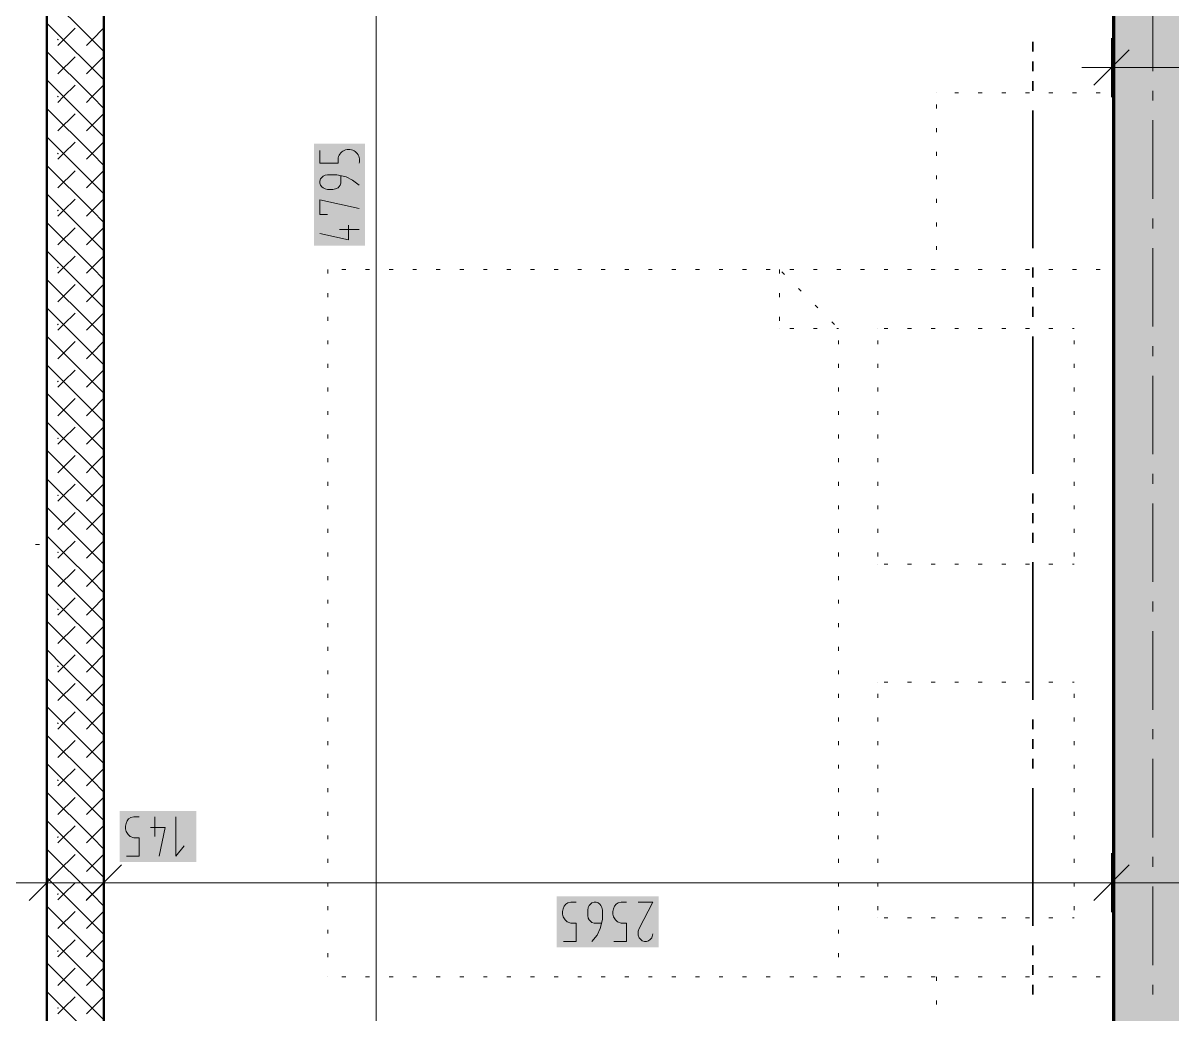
# Model space of a CAD drawing. Header units: millimetres. Extents: x 0 to 594, y 0 to 420.
# Drawn here: x 385.96 to 415.94, y 148.68 to 174.54 of the extents above; entities that cross this region are included whole.
import ezdxf

# ---------------------------------------------------------------- set-up
doc = ezdxf.new("R2010")
doc.units = ezdxf.units.MM
doc.header["$LTSCALE"] = 8
for name, color, linetype in [('PDF_Koty delkove', 7, 'Continuous'), ('PDF_Nabytek', 7, 'Continuous'), ('PDF_Osy hlavni', 7, 'Continuous'), ('PDF_Pozarni useky', 7, 'Continuous'), ('PDF_Pricky zdene', 7, 'Continuous'), ('PDF_Steny obvodove nosne', 7, 'Continuous')]:
    doc.layers.add(name, color=color, linetype=linetype)

msp = doc.modelspace()

# ---------------------------------------------------------------- linework, layer by layer
at = {"layer": 'PDF_Koty delkove', "lineweight": 18}
for points in [[(395.175, 141.969), (395.175, 173.41), (395.175, 182.733), (395.175, 191.118), (395.175, 192.604), (395.175, 222.995), (395.175, 225.762), (395.175, 228.325)], [(414.361, 174.142), (414.361, 173.373), (414.361, 172.604)], [(414.822, 173.834), (413.899, 172.912)], [(414.361, 173.373), (413.592, 173.373)], [(545.764, 173.373), (530.717, 173.373), (514.707, 173.373), (503.945, 173.373), (501.177, 173.373), (481.087, 173.373), (459.665, 173.373), (456.898, 173.373), (436.142, 173.373), (416.513, 173.373), (414.361, 173.373)], [(394.729, 170.305), (394.558, 170.442), (394.387, 170.525), (394.148, 170.579), (393.908, 170.579), (393.84, 170.565), (393.789, 170.538), (393.755, 170.511), (393.72, 170.47), (393.704, 170.415), (393.704, 170.36), (393.72, 170.305), (393.755, 170.264), (393.789, 170.237), (393.84, 170.209), (393.908, 170.195), (394.045, 170.195), (394.113, 170.209), (394.182, 170.237), (394.233, 170.305), (394.25, 170.36), (394.25, 170.552)], [(393.908, 169.538), (393.704, 169.538), (393.704, 169.922), (394.729, 169.703)], [(394.455, 169.265), (394.455, 168.881), (393.704, 169.046)], [(394.729, 169.155), (394.216, 169.155)], [(388.659, 152.8), (388.987, 152.8), (388.987, 153.278), (388.85, 153.278), (388.755, 153.313), (388.7, 153.364), (388.646, 153.449), (388.632, 153.517), (388.632, 153.585), (388.646, 153.654), (388.673, 153.722), (388.714, 153.773), (388.768, 153.808), (388.85, 153.825), (388.987, 153.825)], [(389.398, 153.825), (389.398, 153.313)], [(389.946, 153.825), (389.946, 152.8), (390.164, 153.073)], [(389.289, 153.551), (389.672, 153.551), (389.507, 152.8)], [(386.583, 152.88), (386.583, 152.111), (386.583, 151.343)], [(388.07, 152.88), (388.07, 152.111), (388.07, 151.343)], [(414.361, 152.88), (414.361, 152.111), (414.361, 151.343)], [(387.045, 152.573), (386.122, 151.65)], [(388.531, 152.573), (387.608, 151.65)], [(414.822, 152.573), (413.899, 151.65)], [(416.513, 152.111), (415.268, 152.111), (414.361, 152.111), (388.07, 152.111), (386.583, 152.111), (351.939, 152.111), (349.786, 152.111), (315.141, 152.111), (313.655, 152.111), (287.364, 152.111), (285.212, 152.111)], [(400.065, 150.574), (400.393, 150.574), (400.393, 151.051), (400.256, 151.051), (400.161, 151.086), (400.106, 151.138), (400.052, 151.223), (400.038, 151.29), (400.038, 151.359), (400.052, 151.428), (400.079, 151.495), (400.12, 151.547), (400.174, 151.581), (400.256, 151.599), (400.393, 151.599)], [(401.05, 151.051), (400.859, 151.051), (400.804, 151.069), (400.763, 151.103), (400.736, 151.138), (400.709, 151.188), (400.695, 151.256), (400.695, 151.393), (400.709, 151.461), (400.736, 151.513), (400.763, 151.547), (400.804, 151.581), (400.859, 151.599), (400.913, 151.599), (400.968, 151.581), (401.009, 151.547), (401.036, 151.513), (401.064, 151.461), (401.078, 151.393), (401.078, 151.154), (401.023, 150.915), (400.941, 150.744), (400.804, 150.574)], [(401.366, 151.223), (401.352, 151.29), (401.352, 151.359), (401.366, 151.428), (401.393, 151.495), (401.434, 151.547), (401.488, 151.581), (401.57, 151.599), (401.707, 151.599)], [(402.009, 151.599), (402.392, 151.599), (402.036, 150.915), (402.009, 150.847), (402.009, 150.744), (402.036, 150.676), (402.077, 150.625), (402.118, 150.59), (402.173, 150.574), (402.227, 150.574), (402.282, 150.59), (402.323, 150.625), (402.364, 150.676), (402.392, 150.778)], [(401.379, 150.574), (401.707, 150.574), (401.707, 151.051), (401.57, 151.051), (401.475, 151.086), (401.42, 151.138), (401.366, 151.223)]]:
    msp.add_lwpolyline(points, dxfattribs=at)
msp.add_lwpolyline([(393.704, 171.209), (393.704, 170.88), (394.182, 170.88), (394.182, 171.017, -1.034054), (394.729, 170.88)], format="xyb", dxfattribs=at)
at = {"layer": 'PDF_Koty delkove', "color": 7, "lineweight": 18, "true_color": 0xffffff, "transparency": 33554559}
for points in [[(394.883, 168.727), (394.883, 171.389), (393.55, 168.727), (393.55, 171.389)], [(390.483, 153.979), (388.478, 153.979), (390.483, 152.646), (388.478, 152.646)], [(402.546, 151.753), (399.884, 151.753), (402.546, 150.42), (399.884, 150.42)]]:
    msp.add_solid(points, dxfattribs=at)
at = {"layer": 'PDF_Nabytek', "lineweight": 13}
for points in [[(409.799, 172.719), (409.799, 172.719)], [(409.799, 172.719), (409.799, 172.719)], [(410.374, 172.719), (410.271, 172.719)], [(410.989, 172.719), (410.886, 172.719)], [(411.604, 172.719), (411.501, 172.719)], [(412.219, 172.719), (412.116, 172.719)], [(412.834, 172.719), (412.731, 172.719)], [(413.449, 172.719), (413.346, 172.719)], [(414.064, 172.719), (413.961, 172.719)], [(414.412, 172.719), (414.412, 172.719)], [(414.412, 172.719), (414.412, 172.719)], [(409.799, 172.307), (409.799, 172.409)], [(414.412, 172.307), (414.412, 172.409)], [(409.799, 171.692), (409.799, 171.794)], [(414.412, 171.692), (414.412, 171.794)], [(409.799, 171.077), (409.799, 171.179)], [(414.412, 171.077), (414.412, 171.179)], [(409.799, 170.462), (409.799, 170.564)], [(414.412, 170.462), (414.412, 170.564)], [(409.799, 169.847), (409.799, 169.949)], [(414.412, 169.847), (414.412, 169.949)], [(409.799, 169.232), (409.799, 169.334)], [(414.412, 169.232), (414.412, 169.334)], [(409.799, 168.617), (409.799, 168.719)], [(414.412, 168.617), (414.412, 168.719)], [(393.912, 168.107), (393.912, 168.107)], [(393.912, 168.107), (393.912, 168.107)], [(393.912, 168.002), (393.912, 168.104)], [(394.384, 168.107), (394.282, 168.107)], [(394.999, 168.107), (394.897, 168.107)], [(395.614, 168.107), (395.512, 168.107)], [(396.229, 168.107), (396.127, 168.107)], [(396.844, 168.107), (396.742, 168.107)], [(397.459, 168.107), (397.357, 168.107)], [(398.074, 168.107), (397.972, 168.107)], [(398.689, 168.107), (398.587, 168.107)], [(399.304, 168.107), (399.202, 168.107)], [(399.919, 168.107), (399.817, 168.107)], [(400.534, 168.107), (400.432, 168.107)], [(401.149, 168.107), (401.047, 168.107)], [(401.764, 168.107), (401.662, 168.107)], [(402.379, 168.107), (402.277, 168.107)], [(402.994, 168.107), (402.892, 168.107)], [(403.609, 168.107), (403.507, 168.107)], [(404.224, 168.107), (404.122, 168.107)], [(404.839, 168.107), (404.737, 168.107)], [(405.454, 168.107), (405.352, 168.107)], [(405.699, 168.107), (405.699, 168.107)], [(405.699, 168.107), (405.699, 168.107)], [(405.699, 168.002), (405.699, 168.104)], [(405.83, 167.976), (405.757, 168.049)], [(406.069, 168.107), (405.967, 168.107)], [(406.684, 168.107), (406.582, 168.107)], [(407.299, 168.107), (407.197, 168.107)], [(407.914, 168.107), (407.812, 168.107)], [(408.529, 168.107), (408.427, 168.107)], [(409.144, 168.107), (409.042, 168.107)], [(409.759, 168.107), (409.656, 168.107)], [(409.799, 168.107), (409.799, 168.107)], [(410.374, 168.107), (410.271, 168.107)], [(410.989, 168.107), (410.886, 168.107)], [(411.604, 168.107), (411.501, 168.107)], [(412.219, 168.107), (412.116, 168.107)], [(412.834, 168.107), (412.731, 168.107)], [(413.449, 168.107), (413.346, 168.107)], [(414.064, 168.107), (413.961, 168.107)], [(414.412, 168.107), (414.412, 168.107)], [(414.412, 168.107), (414.412, 168.107)], [(414.412, 168.107), (414.412, 168.107)], [(414.412, 168.002), (414.412, 168.104)], [(406.265, 167.541), (406.192, 167.614)], [(393.912, 167.387), (393.912, 167.489)], [(405.699, 167.387), (405.699, 167.489)], [(414.412, 167.387), (414.412, 167.489)], [(406.7, 167.106), (406.627, 167.179)], [(393.912, 166.772), (393.912, 166.874)], [(405.699, 166.772), (405.699, 166.874)], [(407.134, 166.672), (407.062, 166.744)], [(414.412, 166.772), (414.412, 166.874)], [(405.699, 166.569), (405.699, 166.569)], [(405.699, 166.569), (405.699, 166.569)], [(406.069, 166.569), (405.967, 166.569)], [(406.684, 166.569), (406.582, 166.569)], [(407.237, 166.569), (407.197, 166.569)], [(407.237, 166.569), (407.237, 166.569)], [(407.237, 166.569), (407.237, 166.569)], [(407.237, 166.569), (407.237, 166.569)], [(408.262, 166.569), (408.262, 166.569)], [(408.262, 166.569), (408.262, 166.569)], [(408.529, 166.569), (408.427, 166.569)], [(409.144, 166.569), (409.042, 166.569)], [(409.759, 166.569), (409.656, 166.569)], [(410.374, 166.569), (410.271, 166.569)], [(410.989, 166.569), (410.886, 166.569)], [(411.604, 166.569), (411.501, 166.569)], [(412.219, 166.569), (412.116, 166.569)], [(412.834, 166.569), (412.731, 166.569)], [(413.387, 166.569), (413.346, 166.569)], [(413.387, 166.569), (413.387, 166.569)], [(393.912, 166.157), (393.912, 166.259)], [(407.237, 166.157), (407.237, 166.259)], [(408.262, 166.157), (408.262, 166.259)], [(413.387, 166.157), (413.387, 166.259)], [(414.412, 166.157), (414.412, 166.259)], [(393.912, 165.542), (393.912, 165.644)], [(407.237, 165.542), (407.237, 165.644)], [(408.262, 165.542), (408.262, 165.644)], [(413.387, 165.542), (413.387, 165.644)], [(414.412, 165.542), (414.412, 165.644)], [(393.912, 164.927), (393.912, 165.029)], [(407.237, 164.927), (407.237, 165.029)], [(408.262, 164.927), (408.262, 165.029)], [(413.387, 164.927), (413.387, 165.029)], [(414.412, 164.927), (414.412, 165.029)], [(393.912, 164.312), (393.912, 164.414)], [(407.237, 164.312), (407.237, 164.414)], [(408.262, 164.312), (408.262, 164.414)], [(413.387, 164.312), (413.387, 164.414)], [(414.412, 164.312), (414.412, 164.414)], [(393.912, 163.697), (393.912, 163.799)], [(407.237, 163.697), (407.237, 163.799)], [(408.262, 163.697), (408.262, 163.799)], [(413.387, 163.697), (413.387, 163.799)], [(414.412, 163.697), (414.412, 163.799)], [(393.912, 163.082), (393.912, 163.184)], [(407.237, 163.082), (407.237, 163.184)], [(408.262, 163.082), (408.262, 163.184)], [(413.387, 163.082), (413.387, 163.184)], [(414.412, 163.082), (414.412, 163.184)], [(393.912, 162.467), (393.912, 162.569)], [(407.237, 162.467), (407.237, 162.569)], [(408.262, 162.467), (408.262, 162.569)], [(413.387, 162.467), (413.387, 162.569)], [(414.412, 162.467), (414.412, 162.569)], [(393.912, 161.852), (393.912, 161.954)], [(407.237, 161.852), (407.237, 161.954)], [(408.262, 161.852), (408.262, 161.954)], [(413.387, 161.852), (413.387, 161.954)], [(414.412, 161.852), (414.412, 161.954)], [(393.912, 161.237), (393.912, 161.339)], [(407.237, 161.237), (407.237, 161.339)], [(408.262, 161.237), (408.262, 161.339)], [(413.387, 161.237), (413.387, 161.339)], [(414.412, 161.237), (414.412, 161.339)], [(386.389, 160.932), (386.287, 160.932)], [(386.583, 160.932), (386.583, 160.932)], [(386.583, 160.932), (386.583, 160.932)], [(386.583, 160.622), (386.583, 160.724)], [(393.912, 160.622), (393.912, 160.724)], [(407.237, 160.622), (407.237, 160.724)], [(408.262, 160.622), (408.262, 160.724)], [(413.387, 160.622), (413.387, 160.724)], [(414.412, 160.622), (414.412, 160.724)], [(408.262, 160.419), (408.262, 160.419)], [(408.262, 160.419), (408.262, 160.419)], [(408.529, 160.419), (408.427, 160.419)], [(409.144, 160.419), (409.042, 160.419)], [(409.759, 160.419), (409.656, 160.419)], [(410.374, 160.419), (410.271, 160.419)], [(410.989, 160.419), (410.886, 160.419)], [(411.604, 160.419), (411.501, 160.419)], [(412.219, 160.419), (412.116, 160.419)], [(412.834, 160.419), (412.731, 160.419)], [(413.387, 160.419), (413.346, 160.419)], [(413.387, 160.419), (413.387, 160.419)], [(413.387, 160.419), (413.387, 160.419)], [(386.583, 160.007), (386.583, 160.109)], [(393.912, 160.007), (393.912, 160.109)], [(407.237, 160.007), (407.237, 160.109)], [(414.412, 160.007), (414.412, 160.109)], [(386.583, 159.392), (386.583, 159.494)], [(393.912, 159.392), (393.912, 159.494)], [(407.237, 159.392), (407.237, 159.494)], [(414.412, 159.392), (414.412, 159.494)], [(386.583, 158.777), (386.583, 158.879)], [(393.912, 158.777), (393.912, 158.879)], [(407.237, 158.777), (407.237, 158.879)], [(414.412, 158.777), (414.412, 158.879)], [(386.583, 158.162), (386.583, 158.264)], [(393.912, 158.162), (393.912, 158.264)], [(407.237, 158.162), (407.237, 158.264)], [(414.412, 158.162), (414.412, 158.264)], [(386.583, 157.547), (386.583, 157.649)], [(393.912, 157.547), (393.912, 157.649)], [(407.237, 157.547), (407.237, 157.649)], [(414.412, 157.547), (414.412, 157.649)], [(408.262, 157.344), (408.262, 157.344)], [(408.262, 157.344), (408.262, 157.344)], [(408.529, 157.344), (408.427, 157.344)], [(409.144, 157.344), (409.042, 157.344)], [(409.759, 157.344), (409.656, 157.344)], [(410.374, 157.344), (410.271, 157.344)], [(410.989, 157.344), (410.886, 157.344)], [(411.604, 157.344), (411.501, 157.344)], [(412.219, 157.344), (412.116, 157.344)], [(412.834, 157.344), (412.731, 157.344)], [(413.387, 157.344), (413.346, 157.344)], [(413.387, 157.344), (413.387, 157.344)], [(413.387, 157.344), (413.387, 157.344)], [(386.583, 156.932), (386.583, 157.034)], [(393.912, 156.932), (393.912, 157.034)], [(407.237, 156.932), (407.237, 157.034)], [(408.262, 156.932), (408.262, 157.034)], [(413.387, 156.932), (413.387, 157.034)], [(414.412, 156.932), (414.412, 157.034)], [(386.583, 156.317), (386.583, 156.419)], [(393.912, 156.317), (393.912, 156.419)], [(407.237, 156.317), (407.237, 156.419)], [(408.262, 156.317), (408.262, 156.419)], [(413.387, 156.317), (413.387, 156.419)], [(414.412, 156.317), (414.412, 156.419)], [(386.583, 155.702), (386.583, 155.804)], [(393.912, 155.702), (393.912, 155.804)], [(407.237, 155.702), (407.237, 155.804)], [(408.262, 155.702), (408.262, 155.804)], [(413.387, 155.702), (413.387, 155.804)], [(414.412, 155.702), (414.412, 155.804)], [(386.583, 155.087), (386.583, 155.189)], [(393.912, 155.087), (393.912, 155.189)], [(407.237, 155.087), (407.237, 155.189)], [(408.262, 155.087), (408.262, 155.189)], [(413.387, 155.087), (413.387, 155.189)], [(414.412, 155.087), (414.412, 155.189)], [(386.583, 154.472), (386.583, 154.574)], [(393.912, 154.472), (393.912, 154.574)], [(407.237, 154.472), (407.237, 154.574)], [(408.262, 154.472), (408.262, 154.574)], [(413.387, 154.472), (413.387, 154.574)], [(414.412, 154.472), (414.412, 154.574)], [(386.583, 153.857), (386.583, 153.959)], [(393.912, 153.857), (393.912, 153.959)], [(407.237, 153.857), (407.237, 153.959)], [(408.262, 153.857), (408.262, 153.959)], [(413.387, 153.857), (413.387, 153.959)], [(414.412, 153.857), (414.412, 153.959)], [(386.583, 153.242), (386.583, 153.344)], [(393.912, 153.242), (393.912, 153.344)], [(407.237, 153.242), (407.237, 153.344)], [(408.262, 153.242), (408.262, 153.344)], [(413.387, 153.242), (413.387, 153.344)], [(414.412, 153.242), (414.412, 153.344)], [(386.583, 152.627), (386.583, 152.729)], [(393.912, 152.627), (393.912, 152.729)], [(407.237, 152.627), (407.237, 152.729)], [(408.262, 152.627), (408.262, 152.729)], [(413.387, 152.627), (413.387, 152.729)], [(414.412, 152.627), (414.412, 152.729)], [(386.583, 152.012), (386.583, 152.114)], [(393.912, 152.012), (393.912, 152.114)], [(407.237, 152.012), (407.237, 152.114)], [(408.262, 152.012), (408.262, 152.114)], [(413.387, 152.012), (413.387, 152.114)], [(414.412, 152.012), (414.412, 152.114)], [(386.583, 151.397), (386.583, 151.499)], [(393.912, 151.397), (393.912, 151.499)], [(407.237, 151.397), (407.237, 151.499)], [(408.262, 151.397), (408.262, 151.499)], [(413.387, 151.397), (413.387, 151.499)], [(414.412, 151.397), (414.412, 151.499)], [(408.262, 151.194), (408.262, 151.194)], [(408.262, 151.194), (408.262, 151.194)], [(408.529, 151.194), (408.427, 151.194)], [(409.144, 151.194), (409.042, 151.194)], [(409.759, 151.194), (409.656, 151.194)], [(410.374, 151.194), (410.271, 151.194)], [(410.989, 151.194), (410.886, 151.194)], [(411.604, 151.194), (411.501, 151.194)], [(412.219, 151.194), (412.116, 151.194)], [(412.834, 151.194), (412.731, 151.194)], [(413.387, 151.194), (413.346, 151.194)], [(413.387, 151.194), (413.387, 151.194)], [(413.387, 151.194), (413.387, 151.194)], [(386.583, 150.782), (386.583, 150.884)], [(393.912, 150.782), (393.912, 150.884)], [(407.237, 150.782), (407.237, 150.884)], [(414.412, 150.782), (414.412, 150.884)], [(386.583, 150.167), (386.583, 150.269)], [(393.912, 150.167), (393.912, 150.269)], [(407.237, 150.167), (407.237, 150.269)], [(414.412, 150.167), (414.412, 150.269)], [(386.583, 149.552), (386.583, 149.654)], [(393.912, 149.657), (393.912, 149.657)], [(393.912, 149.657), (393.912, 149.657)], [(394.384, 149.657), (394.282, 149.657)], [(394.999, 149.657), (394.897, 149.657)], [(395.614, 149.657), (395.512, 149.657)], [(396.229, 149.657), (396.127, 149.657)], [(396.844, 149.657), (396.742, 149.657)], [(397.459, 149.657), (397.357, 149.657)], [(398.074, 149.657), (397.972, 149.657)], [(398.689, 149.657), (398.587, 149.657)], [(399.304, 149.657), (399.202, 149.657)], [(399.919, 149.657), (399.817, 149.657)], [(400.534, 149.657), (400.432, 149.657)], [(401.149, 149.657), (401.047, 149.657)], [(401.764, 149.657), (401.662, 149.657)], [(402.379, 149.657), (402.277, 149.657)], [(402.994, 149.657), (402.892, 149.657)], [(403.609, 149.657), (403.507, 149.657)], [(404.224, 149.657), (404.122, 149.657)], [(404.839, 149.657), (404.737, 149.657)], [(405.454, 149.657), (405.352, 149.657)], [(406.069, 149.657), (405.967, 149.657)], [(406.684, 149.657), (406.582, 149.657)], [(407.299, 149.657), (407.197, 149.657)], [(407.237, 149.657), (407.237, 149.657)], [(407.914, 149.657), (407.812, 149.657)], [(408.529, 149.657), (408.427, 149.657)], [(409.144, 149.657), (409.042, 149.657)], [(409.759, 149.657), (409.656, 149.657)], [(409.799, 149.657), (409.799, 149.657)], [(409.799, 149.552), (409.799, 149.654)], [(410.374, 149.657), (410.271, 149.657)], [(410.989, 149.657), (410.886, 149.657)], [(411.604, 149.657), (411.501, 149.657)], [(412.219, 149.657), (412.116, 149.657)], [(412.834, 149.657), (412.731, 149.657)], [(413.449, 149.657), (413.346, 149.657)], [(414.064, 149.657), (413.961, 149.657)], [(414.412, 149.657), (414.412, 149.657)], [(414.412, 149.657), (414.412, 149.657)], [(414.412, 149.657), (414.412, 149.657)], [(414.412, 149.552), (414.412, 149.654)], [(386.583, 148.937), (386.583, 149.039)], [(409.799, 148.937), (409.799, 149.039)], [(414.412, 148.937), (414.412, 149.039)]]:
    msp.add_lwpolyline(points, dxfattribs=at)
at = {"layer": 'PDF_Osy hlavni', "lineweight": 18}
for points in [[(415.437, 173.28), (415.437, 175.33)], [(415.437, 172.512), (415.437, 172.768)], [(415.437, 169.949), (415.437, 171.999)], [(415.437, 169.181), (415.437, 169.437)], [(415.437, 166.618), (415.437, 168.668)], [(415.437, 165.849), (415.437, 166.106)], [(415.437, 163.287), (415.437, 165.337)], [(415.437, 162.518), (415.437, 162.774)], [(415.437, 159.956), (415.437, 162.006)], [(415.437, 159.187), (415.437, 159.443)], [(415.437, 156.624), (415.437, 158.674)], [(415.437, 155.856), (415.437, 156.112)], [(415.437, 153.293), (415.437, 155.343)], [(415.437, 152.524), (415.437, 152.781)], [(415.437, 149.962), (415.437, 152.012)], [(415.437, 149.193), (415.437, 149.449)]]:
    msp.add_lwpolyline(points, dxfattribs=at)
at = {"layer": 'PDF_Pozarni useky', "lineweight": 35}
for points in [[(412.311, 173.793), (412.311, 174.049)], [(412.311, 173.28), (412.311, 173.537)], [(412.311, 172.768), (412.311, 173.024)], [(412.311, 168.668), (412.311, 172.255)], [(412.311, 167.899), (412.311, 168.156)], [(412.311, 167.387), (412.311, 167.643)], [(412.311, 166.874), (412.311, 167.131)], [(412.311, 162.774), (412.311, 166.362)], [(412.311, 162.006), (412.311, 162.262)], [(412.311, 161.493), (412.311, 161.749)], [(412.311, 160.981), (412.311, 161.237)], [(412.311, 156.881), (412.311, 160.468)], [(412.311, 156.112), (412.311, 156.368)], [(412.311, 155.599), (412.311, 155.856)], [(412.311, 155.087), (412.311, 155.343)], [(412.311, 150.987), (412.311, 154.574)], [(412.311, 150.218), (412.311, 150.474)], [(412.311, 149.706), (412.311, 149.962)], [(412.311, 149.193), (412.311, 149.449)]]:
    msp.add_lwpolyline(points, dxfattribs=at)
at = {"layer": 'PDF_Pricky zdene', "lineweight": 50}
msp.add_lwpolyline([(388.07, 141.969), (388.07, 191.118), (386.583, 191.118), (386.583, 141.969), (386.583, 141.816), (388.07, 141.816)], dxfattribs=at)
at = {"layer": 'PDF_Pricky zdene', "lineweight": 9}
for points in [[(387.762, 174.103), (386.583, 175.282)], [(387.019, 174.103), (386.583, 174.538)], [(387.019, 174.103), (387.316, 174.4)], [(387.762, 174.103), (388.059, 174.4)], [(386.87, 173.954), (387.019, 174.103)], [(387.762, 173.36), (387.019, 174.103)], [(387.613, 173.954), (387.762, 174.103)], [(388.07, 173.795), (387.762, 174.103)], [(387.762, 172.617), (386.583, 173.795)], [(386.87, 173.211), (387.316, 173.657)], [(387.762, 173.36), (388.059, 173.657)], [(387.613, 173.211), (387.762, 173.36)], [(388.07, 173.052), (387.762, 173.36)], [(387.019, 172.617), (386.583, 173.052)], [(387.019, 172.617), (387.316, 172.914)], [(387.762, 172.617), (388.059, 172.914)], [(386.87, 172.468), (387.019, 172.617)], [(387.762, 171.874), (387.019, 172.617)], [(387.613, 172.468), (387.762, 172.617)], [(388.07, 172.309), (387.762, 172.617)], [(387.762, 171.13), (386.583, 172.309)], [(386.87, 171.725), (387.316, 172.171)], [(387.762, 171.874), (388.059, 172.171)], [(388.07, 171.566), (387.762, 171.874), (387.613, 171.725)], [(387.019, 171.13), (386.583, 171.566)], [(387.019, 171.13), (387.316, 171.428)], [(387.762, 171.13), (388.059, 171.428)], [(386.87, 170.982), (387.019, 171.13)], [(387.762, 170.387), (387.019, 171.13)], [(387.613, 170.982), (387.762, 171.13)], [(388.07, 170.823), (387.762, 171.13)], [(387.762, 169.644), (386.583, 170.823)], [(386.87, 170.239), (387.316, 170.685)], [(387.613, 170.239), (387.762, 170.387), (388.059, 170.685)], [(388.07, 170.08), (387.762, 170.387)], [(387.019, 169.644), (386.583, 170.08)], [(387.019, 169.644), (387.316, 169.941)], [(387.762, 169.644), (388.059, 169.941)], [(386.87, 169.496), (387.019, 169.644)], [(387.762, 168.901), (387.019, 169.644)], [(387.613, 169.496), (387.762, 169.644)], [(388.07, 169.337), (387.762, 169.644)], [(387.762, 168.158), (386.583, 169.337)], [(386.87, 168.752), (387.316, 169.198)], [(387.613, 168.752), (387.762, 168.901), (388.059, 169.198)], [(388.07, 168.594), (387.762, 168.901)], [(387.019, 168.158), (386.583, 168.594)], [(387.019, 168.158), (387.316, 168.455)], [(387.762, 168.158), (388.059, 168.455)], [(386.87, 168.009), (387.019, 168.158)], [(387.762, 167.415), (387.019, 168.158)], [(387.613, 168.009), (387.762, 168.158)], [(388.07, 167.85), (387.762, 168.158)], [(388.059, 166.969), (387.762, 166.672), (386.583, 167.85)], [(386.87, 167.266), (387.316, 167.712)], [(388.07, 167.107), (387.762, 167.415), (388.059, 167.712)], [(387.613, 167.266), (387.762, 167.415)], [(387.019, 166.672), (386.583, 167.107)], [(386.87, 166.523), (387.019, 166.672), (387.316, 166.969)], [(387.762, 165.929), (387.019, 166.672)], [(387.613, 166.523), (387.762, 166.672)], [(388.07, 166.364), (387.762, 166.672)], [(388.07, 164.878), (387.762, 165.185), (386.583, 166.364)], [(386.87, 165.78), (387.316, 166.226)], [(388.07, 165.621), (387.762, 165.929), (388.059, 166.226)], [(387.613, 165.78), (387.762, 165.929)], [(387.019, 165.185), (386.583, 165.621)], [(386.87, 165.037), (387.019, 165.185), (387.316, 165.483)], [(387.613, 165.037), (387.762, 165.185), (388.059, 165.483)], [(388.059, 164.74), (387.762, 164.442), (387.019, 165.185)], [(388.07, 163.392), (387.762, 163.699), (386.583, 164.878)], [(386.87, 164.294), (387.316, 164.74)], [(388.07, 164.135), (387.762, 164.442), (387.613, 164.294)], [(387.762, 162.956), (387.019, 163.699), (386.583, 164.135)], [(386.87, 163.551), (387.019, 163.699), (387.316, 163.996)], [(387.613, 163.551), (387.762, 163.699), (388.059, 163.996)], [(388.07, 161.905), (387.762, 162.213), (386.583, 163.392)], [(386.87, 162.807), (387.316, 163.253)], [(387.762, 162.956), (388.059, 163.253)], [(387.613, 162.807), (387.762, 162.956)], [(388.07, 162.649), (387.762, 162.956)], [(387.762, 161.47), (387.019, 162.213), (386.583, 162.649)], [(386.87, 162.064), (387.019, 162.213), (387.316, 162.51)], [(387.613, 162.064), (387.762, 162.213), (388.059, 162.51)], [(388.07, 160.419), (387.762, 160.727), (386.583, 161.905)], [(386.87, 161.321), (387.316, 161.767)], [(387.762, 161.47), (388.059, 161.767)], [(387.613, 161.321), (387.762, 161.47)], [(388.07, 161.162), (387.762, 161.47)], [(387.762, 159.984), (387.019, 160.727), (386.583, 161.162)], [(386.87, 160.578), (387.019, 160.727), (387.316, 161.024)], [(387.613, 160.578), (387.762, 160.727), (388.059, 161.024)], [(388.07, 158.933), (387.762, 159.241), (386.583, 160.419)], [(386.87, 159.835), (387.316, 160.281)], [(387.762, 159.984), (388.059, 160.281)], [(388.07, 159.676), (387.762, 159.984), (387.613, 159.835)], [(387.762, 158.497), (387.019, 159.241), (386.583, 159.676)], [(386.87, 159.092), (387.019, 159.241), (387.316, 159.538)], [(387.613, 159.092), (387.762, 159.241), (388.059, 159.538)], [(388.07, 157.447), (387.762, 157.754), (386.583, 158.933)], [(386.87, 158.349), (387.316, 158.795)], [(387.762, 158.497), (388.059, 158.795)], [(387.613, 158.349), (387.762, 158.497)], [(388.07, 158.19), (387.762, 158.497)], [(387.762, 157.011), (387.019, 157.754), (386.583, 158.19)], [(386.87, 157.606), (387.019, 157.754), (387.316, 158.052)], [(387.613, 157.606), (387.762, 157.754), (388.059, 158.052)], [(388.07, 155.961), (387.762, 156.268), (386.583, 157.447)], [(386.87, 156.863), (387.316, 157.308)], [(387.762, 157.011), (388.059, 157.308)], [(388.07, 156.704), (387.762, 157.011), (387.613, 156.863)], [(387.762, 155.525), (387.019, 156.268), (386.583, 156.704)], [(386.87, 156.119), (387.019, 156.268), (387.316, 156.565)], [(387.613, 156.119), (387.762, 156.268), (388.059, 156.565)], [(388.07, 154.474), (387.762, 154.782), (386.583, 155.961)], [(386.87, 155.376), (387.316, 155.822)], [(387.613, 155.376), (387.762, 155.525), (388.059, 155.822)], [(388.07, 155.217), (387.762, 155.525)], [(387.762, 154.039), (387.019, 154.782), (386.583, 155.217)], [(386.87, 154.633), (387.019, 154.782), (387.316, 155.079)], [(387.613, 154.633), (387.762, 154.782), (388.059, 155.079)], [(388.07, 152.988), (387.762, 153.296), (386.583, 154.474)], [(386.87, 153.89), (387.316, 154.336)], [(387.762, 154.039), (388.059, 154.336)], [(388.07, 153.731), (387.762, 154.039), (387.613, 153.89)], [(387.762, 152.552), (387.019, 153.296), (386.583, 153.731)], [(386.87, 153.147), (387.019, 153.296), (387.316, 153.593)], [(387.613, 153.147), (387.762, 153.296), (388.059, 153.593)], [(388.07, 151.502), (387.762, 151.809), (386.583, 152.988)], [(386.87, 152.404), (387.316, 152.85)], [(387.762, 152.552), (388.059, 152.85)], [(388.07, 152.245), (387.762, 152.552), (387.613, 152.404)], [(387.762, 151.066), (387.019, 151.809), (386.583, 152.245)], [(386.87, 151.661), (387.019, 151.809), (387.316, 152.107)], [(387.613, 151.661), (387.762, 151.809), (388.059, 152.107)], [(388.07, 150.016), (387.762, 150.323), (386.583, 151.502)], [(386.87, 150.918), (387.316, 151.363)], [(387.762, 151.066), (388.059, 151.363)], [(388.07, 150.759), (387.762, 151.066), (387.613, 150.918)], [(387.762, 149.58), (387.019, 150.323), (386.583, 150.759)], [(386.87, 150.174), (387.019, 150.323), (387.316, 150.62)], [(387.613, 150.174), (387.762, 150.323), (388.059, 150.62)], [(388.07, 148.529), (387.762, 148.837), (386.583, 150.016)], [(386.87, 149.431), (387.316, 149.877)], [(387.762, 149.58), (388.059, 149.877)], [(388.07, 149.272), (387.762, 149.58), (387.613, 149.431)], [(387.762, 148.094), (387.019, 148.837), (386.583, 149.272)], [(386.87, 148.688), (387.019, 148.837), (387.316, 149.134)], [(387.613, 148.688), (387.762, 148.837), (388.059, 149.134)]]:
    msp.add_lwpolyline(points, dxfattribs=at)
at = {"layer": 'PDF_Pricky zdene', "lineweight": 9, "transparency": 33554559}
for points in [[(386.87, 174.083), (386.847, 174.106), (386.893, 174.106), (386.87, 174.129)], [(387.762, 174.08), (387.739, 174.103), (387.785, 174.103), (387.762, 174.126)], [(386.87, 172.597), (386.847, 172.62), (386.893, 172.62), (386.87, 172.643)], [(387.762, 172.594), (387.739, 172.617), (387.785, 172.617), (387.762, 172.64)], [(386.87, 171.11), (386.847, 171.133), (386.893, 171.133), (386.87, 171.156)], [(387.762, 171.107), (387.739, 171.13), (387.785, 171.13), (387.762, 171.153)], [(386.87, 169.624), (386.847, 169.647), (386.893, 169.647), (386.87, 169.67)], [(387.762, 169.621), (387.739, 169.644), (387.785, 169.644), (387.762, 169.667)], [(386.87, 168.138), (386.847, 168.161), (386.893, 168.161), (386.87, 168.184)], [(387.762, 168.135), (387.739, 168.158), (387.785, 168.158), (387.762, 168.181)], [(386.87, 166.652), (386.847, 166.675), (386.893, 166.675), (386.87, 166.698)], [(387.762, 166.649), (387.739, 166.672), (387.785, 166.672), (387.762, 166.695)], [(386.87, 165.165), (386.847, 165.188), (386.893, 165.188), (386.87, 165.211)], [(387.762, 165.162), (387.739, 165.185), (387.785, 165.185), (387.762, 165.209)], [(386.87, 163.679), (386.847, 163.702), (386.893, 163.702), (386.87, 163.725)], [(387.762, 163.676), (387.739, 163.699), (387.785, 163.699), (387.762, 163.722)], [(386.87, 162.193), (386.847, 162.216), (386.893, 162.216), (386.87, 162.239)], [(387.762, 162.19), (387.739, 162.213), (387.785, 162.213), (387.762, 162.236)], [(386.87, 160.707), (386.847, 160.73), (386.893, 160.73), (386.87, 160.753)], [(387.762, 160.704), (387.739, 160.727), (387.785, 160.727), (387.762, 160.75)], [(386.87, 159.22), (386.847, 159.243), (386.893, 159.243), (386.87, 159.267)], [(387.762, 159.217), (387.739, 159.241), (387.785, 159.241), (387.762, 159.264)], [(386.87, 157.734), (386.847, 157.757), (386.893, 157.757), (386.87, 157.78)], [(387.762, 157.731), (387.739, 157.754), (387.785, 157.754), (387.762, 157.777)], [(386.87, 156.248), (386.847, 156.271), (386.893, 156.271), (386.87, 156.294)], [(387.762, 156.245), (387.739, 156.268), (387.785, 156.268), (387.762, 156.291)], [(386.87, 154.762), (386.847, 154.785), (386.893, 154.785), (386.87, 154.808)], [(387.762, 154.759), (387.739, 154.782), (387.785, 154.782), (387.762, 154.805)], [(386.87, 153.275), (386.847, 153.299), (386.893, 153.299), (386.87, 153.322)], [(387.762, 153.273), (387.739, 153.296), (387.785, 153.296), (387.762, 153.319)], [(386.87, 151.789), (386.847, 151.812), (386.893, 151.812), (386.87, 151.835)], [(387.762, 151.786), (387.739, 151.809), (387.785, 151.809), (387.762, 151.832)], [(386.87, 150.303), (386.847, 150.326), (386.893, 150.326), (386.87, 150.349)], [(387.762, 150.3), (387.739, 150.323), (387.785, 150.323), (387.762, 150.346)], [(386.87, 148.817), (386.847, 148.84), (386.893, 148.84), (386.87, 148.863)], [(387.762, 148.814), (387.739, 148.837), (387.785, 148.837), (387.762, 148.86)]]:
    msp.add_solid(points, dxfattribs=at)
at = {"layer": 'PDF_Steny obvodove nosne', "lineweight": 70}
msp.add_lwpolyline([(416.462, 139.561), (416.462, 141.969), (416.462, 197.114), (416.462, 198.6), (416.462, 222.482), (416.462, 225.25), (416.462, 228.171), (414.412, 228.171), (414.412, 225.557), (414.412, 141.969), (414.412, 139.561)], close=True, dxfattribs=at)
at = {"layer": 'PDF_Steny obvodove nosne', "color": 9, "lineweight": 9, "true_color": 0xc0c0c0, "transparency": 33554559}
msp.add_solid([(416.462, 139.561), (416.462, 228.171), (414.412, 139.561), (414.412, 228.171)], dxfattribs=at)

doc.saveas('drawing.dxf')
